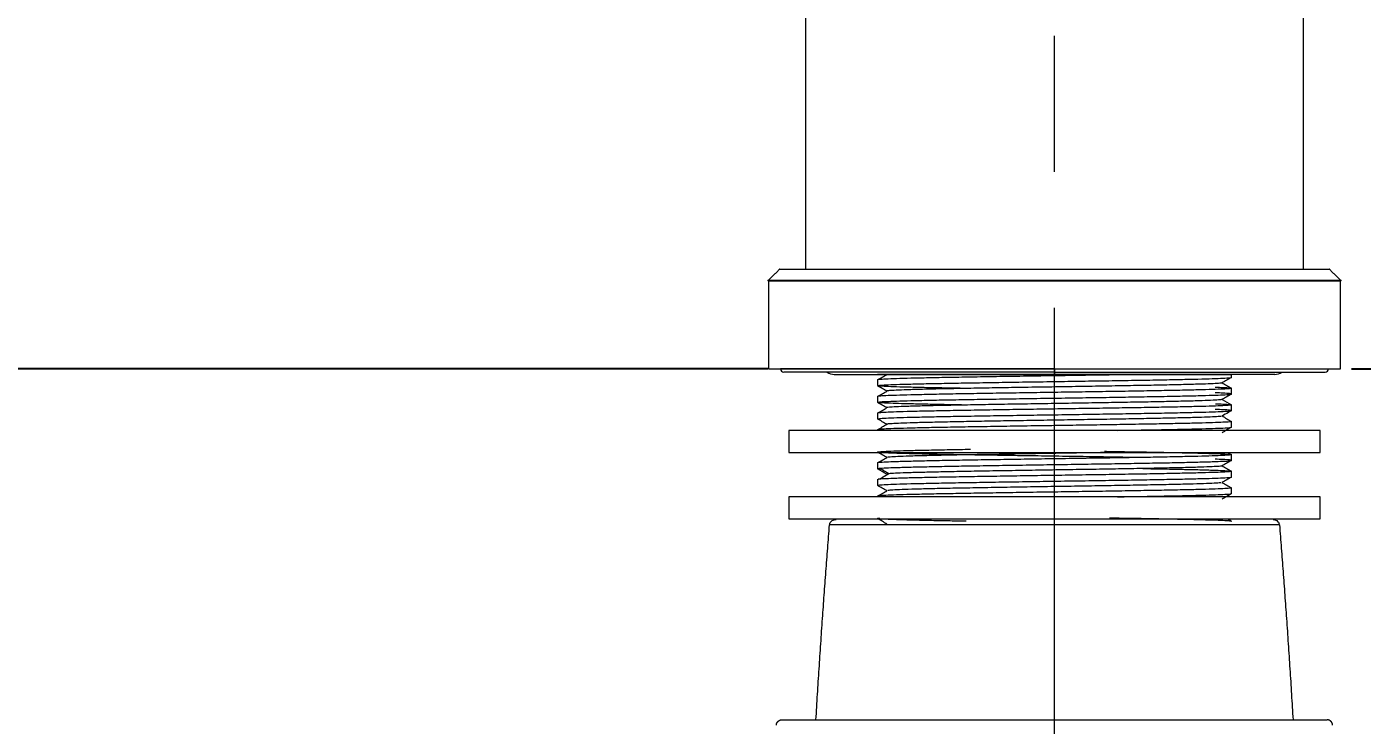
# Model space of a CAD drawing. Header units: inches. Extents: x 6245 to 6839, y 405 to 1245.
# Drawn here: x 6647.1 to 6767.8, y 612.6 to 675.7 of the extents above; entities that cross this region are included whole.
import ezdxf

# ---------------------------------------------------------------- set-up
doc = ezdxf.new("R2010")
doc.units = ezdxf.units.IN
doc.header["$LTSCALE"] = 4.84
doc.header["$MEASUREMENT"] = 0
doc.header["$PDMODE"] = 3
doc.header["$PDSIZE"] = 0.3125
doc.linetypes.add('CENTERX2', pattern=[20.32, 12.7, -2.54, 2.54, -2.54])
doc.layers.get('0').update_dxf_attribs({"linetype": 'CONTINUOUS', "lineweight": 13})
doc.layers.get('Defpoints').update_dxf_attribs({"color": 3, "linetype": 'CONTINUOUS'})
doc.layers.add('CENTER', color=1, linetype='CENTERX2', lineweight=15)
doc.layers.add('DIM', color=3, linetype='CONTINUOUS', lineweight=9)
doc.styles.get("Standard").update_dxf_attribs({"font": 'arial.ttf', "width": 0.8})
doc.dimstyles.get("Standard").update_dxf_attribs({"dimtxt": 7, "dimasz": 7, "dimexe": 0.125, "dimexo": 0.0625, "dimgap": 0.09, "dimtad": 0, "dimtih": 1, "dimtoh": 1, "dimdec": 1, "dimzin": 4, "dimdsep": 46, "dimtxsty": 'Standard', "dimcen": 0.09, "dimclrd": 3, "dimclre": 3, "dimclrt": 4, "dimadec": 0, "dimazin": 0, "dimtp": 0.01, "dimtm": 0.01, "dimtfac": 1, "dimtdec": 1, "dimtofl": 0, "dimtmove": 0, "dimatfit": 3, "dimfxl": 1, "dimtolj": 1, "dimtzin": 4, "dimarcsym": 0})
doc.dimstyles.new('사본(2) DIMSTYLE_1', dxfattribs={"dimtxt": 7, "dimasz": 7, "dimexe": 1, "dimexo": 1, "dimgap": 3, "dimtad": 1, "dimtih": 1, "dimtoh": 1, "dimdec": 1, "dimdsep": 46, "dimtxsty": 'Standard', "dimcen": 0, "dimclrd": 3, "dimclre": 3, "dimclrt": 4, "dimadec": 1, "dimazin": 0, "dimtp": 0.3, "dimtm": 0.3, "dimtfac": 1, "dimtdec": 1, "dimtofl": 0, "dimtmove": 0, "dimatfit": 3, "dimfxl": 1, "dimtolj": 1, "dimtzin": 0, "dimarcsym": 0})

# ---------------------------------------------------------------- blocks, each defined once
blk = doc.blocks.new('*D21')
at = {"layer": 'Defpoints', "color": 0, "transparency": 16777216}
for p in [(6518.55, 864.47), (6500.83, 644.77), (6714.09, 644.77)]:
    blk.add_point(p, dxfattribs=at)
at = {"layer": 'DIM', "color": 3, "lineweight": -2, "transparency": 16777216}
for p, q in [((6518.49, 864.47), (6500.71, 864.47)), ((6500.83, 857.47), (6500.83, 760.19)), ((6500.83, 651.77), (6500.83, 749.05)), ((6714.03, 644.77), (6500.71, 644.77))]:
    blk.add_line(p, q, dxfattribs=at)
at = {"layer": 'DIM', "color": 3, "transparency": 16777216}
for points in [[(6499.67, 857.47), (6502, 857.47), (6500.83, 864.47)], [(6499.67, 651.77), (6502, 651.77), (6500.83, 644.77)]]:
    blk.add_solid(points, dxfattribs=at)
at = {"layer": 'DIM', "color": 4, "transparency": 16777216, "insert": (6500.83, 754.62), "char_height": 7, "attachment_point": 5}
blk.add_mtext('\\A1;219.7', dxfattribs=at)
blk = doc.blocks.new('*D25')
at = {"color": 3, "lineweight": -2, "transparency": 16777216}
for p, q in [((6746.29, 794.24), (6792.57, 794.24)), ((6791.57, 787.24), (6791.57, 726.08)), ((6791.57, 651.77), (6791.57, 712.93)), ((6766.79, 644.77), (6792.57, 644.77))]:
    blk.add_line(p, q, dxfattribs=at)
at = {"color": 3, "transparency": 16777216}
for points in [[(6790.41, 787.24), (6792.74, 787.24), (6791.57, 794.24)], [(6790.41, 651.77), (6792.74, 651.77), (6791.57, 644.77)]]:
    blk.add_solid(points, dxfattribs=at)
at = {"layer": 'Defpoints', "color": 0, "transparency": 16777216}
for p in [(6745.29, 794.24), (6765.79, 644.77), (6791.57, 644.77)]:
    blk.add_point(p, dxfattribs=at)
at = {"color": 4, "transparency": 16777216, "insert": (6791.57, 719.51), "char_height": 7, "attachment_point": 5}
blk.add_mtext('\\A1;149.5', dxfattribs=at)

msp = doc.modelspace()

# ---------------------------------------------------------------- linework, layer by layer
for p, q in [((6714.092, 644.769), (6765.792, 644.769)), ((6724.802, 644.269), (6755.942, 644.269))]:
    msp.add_line(p, q)
at = {"extrusion": (-1, -2.22045e-16, 0)}
for p, q in [((6739.942, 644.769), (6715.192, 644.769)), ((6739.942, 644.469), (6715.492, 644.469)), ((6739.942, 644.769), (6739.942, 644.469)), ((6739.942, 644.769), (6764.692, 644.769)), ((6739.942, 644.469), (6764.392, 644.469)), ((6739.942, 644.469), (6739.942, 644.269)), ((6720.042, 644.269), (6739.942, 644.269)), ((6759.842, 644.269), (6739.942, 644.269))]:
    msp.add_line(p, q, dxfattribs=at)
for centre, radius, start, end in [((6715.492, 644.769), 0.3, 180, 270), ((6720.042, 645.369), 1.1, 234.90279, 270), ((6759.842, 645.369), 1.1, 270, 305.09721), ((6764.392, 644.769), 0.3, 270, 0)]:
    msp.add_arc(centre, radius, start, end)
for points, degree in [([(6717.442, 751.269), (6717.442, 702.519), (6717.442, 653.769)], 2), ([(6762.442, 653.769), (6762.442, 665.769), (6762.442, 677.769)], 2), ([(6714.092, 652.769), (6714.592, 653.269), (6715.092, 653.769)], 2), ([(6764.792, 653.769), (6765.292, 653.269), (6765.792, 652.769)], 2), ([(6714.092, 652.769), (6714.092, 648.769), (6714.092, 644.769)], 2), ([(6765.792, 644.769), (6765.792, 648.769), (6765.792, 652.769)], 2), ([(6723.942, 643.77), (6723.942, 643.513), (6723.941, 643.256)], 2), ([(6755.942, 644.269), (6739.942, 644.269), (6723.942, 644.269)], 2), ([(6723.947, 643.776), (6724.232, 643.94), (6724.517, 644.105), (6724.802, 644.269)], 3), ([(6724.801, 642.756), (6724.516, 642.921), (6724.232, 643.085), (6723.947, 643.25)], 3), ([(6755.936, 644), (6755.651, 643.835), (6755.366, 643.671), (6755.081, 643.506)], 3), ([(6755.081, 643.519), (6755.366, 643.355), (6755.651, 643.19), (6755.936, 643.025)], 3), ([(6755.941, 644.006), (6755.941, 644.137), (6755.942, 644.269)], 2), ([(6723.941, 642.27), (6723.942, 642.013), (6723.942, 641.756)], 2), ([(6723.947, 642.276), (6724.232, 642.44), (6724.516, 642.605), (6724.801, 642.769)], 3), ([(6755.936, 642.5), (6755.652, 642.335), (6755.367, 642.171), (6755.082, 642.006)], 3), ([(6755.1, 642.009), (6755.378, 641.848), (6755.657, 641.687), (6755.936, 641.526)], 3), ([(6755.942, 642.506), (6755.941, 642.763), (6755.941, 643.02)], 2), ([(6724.802, 641.256), (6724.517, 641.421), (6724.232, 641.585), (6723.947, 641.75)], 3), ([(6723.947, 640.776), (6724.232, 640.94), (6724.517, 641.105), (6724.802, 641.269)], 3), ([(6755.942, 641.006), (6755.942, 641.263), (6755.942, 641.52)], 2), ([(6723.942, 640.77), (6723.942, 640.513), (6723.942, 640.256)], 2), ([(6724.801, 639.756), (6724.516, 639.921), (6724.232, 640.085), (6723.947, 640.25)], 3), ([(6723.947, 639.276), (6724.232, 639.44), (6724.517, 639.605), (6724.802, 639.769)], 3), ([(6755.082, 640.519), (6755.367, 640.355), (6755.652, 640.19), (6755.936, 640.026)], 3), ([(6755.941, 639.506), (6755.942, 639.763), (6755.942, 640.02)], 2), ([(6715.942, 639.218), (6715.942, 638.218), (6715.942, 637.218)], 2), ([(6723.942, 639.27), (6723.942, 639.244), (6723.942, 639.218)], 2), ([(6755.936, 639.5), (6755.651, 639.335), (6755.366, 639.171), (6755.081, 639.006)], 3), ([(6755.941, 639.506), (6755.941, 639.508), (6755.94, 639.51), (6755.936, 639.512)], 3), ([(6763.942, 637.218), (6763.942, 638.218), (6763.942, 639.218)], 2), ([(6724.801, 636.757), (6724.516, 636.921), (6724.232, 637.086), (6723.947, 637.25)], 3), ([(6755.635, 637.2), (6755.735, 637.142), (6755.836, 637.084), (6755.936, 637.026)], 3), ([(6723.942, 636.27), (6723.942, 636.013), (6723.942, 635.756)], 2), ([(6723.947, 636.276), (6724.232, 636.44), (6724.517, 636.605), (6724.801, 636.769)], 3), ([(6755.058, 635.998), (6755.006, 635.985), (6754.769, 635.959), (6754.019, 635.92), (6752.905, 635.881), (6751.45, 635.843), (6749.699, 635.804), (6747.692, 635.766), (6745.48, 635.727), (6743.118, 635.688), (6740.669, 635.649), (6738.227, 635.611), (6735.806, 635.572), (6733.483, 635.533), (6731.338, 635.494), (6729.409, 635.455), (6727.79, 635.417), (6726.47, 635.378), (6725.501, 635.339), (6725.111, 635.313), (6724.982, 635.3)], 3), ([(6755.936, 636.5), (6755.651, 636.335), (6755.366, 636.171), (6755.081, 636.006)], 3), ([(6755.081, 636.019), (6755.366, 635.855), (6755.651, 635.69), (6755.936, 635.526)], 3), ([(6755.941, 636.506), (6755.942, 636.763), (6755.942, 637.02)], 2), ([(6723.942, 634.77), (6723.942, 634.513), (6723.942, 634.256)], 2), ([(6724.767, 635.276), (6724.494, 635.434), (6724.221, 635.592), (6723.947, 635.75)], 3), ([(6723.947, 634.775), (6724, 634.806), (6724.052, 634.836), (6724.104, 634.866)], 3), ([(6724.029, 635.781), (6724.058, 635.785), (6724.095, 635.789), (6724.139, 635.793)], 3), ([(6724.139, 634.807), (6724.095, 634.803), (6724.058, 634.799), (6724.029, 634.795)], 3), ([(6724.982, 635.3), (6724.56, 635.547), (6724.139, 635.793)], 2), ([(6755.941, 635.52), (6755.941, 635.507), (6755.812, 635.482), (6755.219, 635.444), (6754.245, 635.407), (6752.942, 635.37), (6751.324, 635.333), (6749.389, 635.295), (6747.214, 635.257), (6744.895, 635.219), (6742.464, 635.182), (6739.973, 635.145), (6737.451, 635.107), (6735.004, 635.07), (6732.673, 635.033), (6730.512, 634.995), (6728.584, 634.957), (6726.956, 634.92), (6725.634, 634.882), (6724.658, 634.844), (6724.269, 634.82), (6724.139, 634.807)], 3), ([(6724.982, 635.3), (6724.56, 635.054), (6724.139, 634.807)], 2), ([(6724.982, 635.3), (6724.88, 635.29), (6724.82, 635.28), (6724.802, 635.269)], 3), ([(6755.936, 635), (6755.651, 634.835), (6755.366, 634.671), (6755.082, 634.506)], 3), ([(6755.941, 635.006), (6755.941, 635.263), (6755.941, 635.52)], 2), ([(6724.801, 633.756), (6724.516, 633.921), (6724.232, 634.085), (6723.947, 634.25)], 3), ([(6723.947, 633.275), (6724.232, 633.44), (6724.516, 633.605), (6724.801, 633.769)], 3), ([(6724.82, 633.749), (6724.821, 633.749), (6724.822, 633.749), (6724.822, 633.749)], 3), ([(6754.998, 634.487), (6754.91, 634.474), (6754.601, 634.448), (6753.745, 634.409), (6752.525, 634.37), (6750.969, 634.332), (6749.142, 634.293), (6747.074, 634.254), (6744.792, 634.215), (6742.381, 634.176), (6739.911, 634.137), (6737.451, 634.099), (6735.05, 634.06), (6732.799, 634.021), (6730.715, 633.982), (6728.87, 633.943), (6727.325, 633.904), (6726.11, 633.865), (6725.273, 633.827), (6724.967, 633.801), (6724.881, 633.788)], 3), ([(6755.082, 634.519), (6755.366, 634.354), (6755.651, 634.19), (6755.936, 634.025)], 3), ([(6755.942, 633.506), (6755.942, 633.763), (6755.941, 634.02)], 2), ([(6715.942, 633.218), (6715.942, 632.218), (6715.942, 631.218)], 2), ([(6755.936, 633.5), (6755.652, 633.335), (6755.367, 633.171), (6755.082, 633.006)], 3), ([(6763.942, 631.218), (6763.942, 632.218), (6763.942, 633.218)], 2), ([(6724.801, 630.757), (6724.517, 630.921), (6724.232, 631.086), (6723.947, 631.25)], 3), ([(6755.604, 631.218), (6755.715, 631.154), (6755.825, 631.09), (6755.936, 631.026)], 3)]:
    msp.add_open_spline(points, degree=degree)
for points, weights, knots in [([(6715.092, 653.769), (6715.092, 653.769), (6739.942, 653.769), (6764.792, 653.769), (6764.792, 653.769)], [1, 0.707106781187, 1, 0.707106781187, 1], [0, 0, 0, 39.0342887, 39.0342887, 78.0685774, 78.0685774, 78.0685774]), ([(6763.942, 639.218), (6763.942, 639.218), (6739.942, 639.218), (6715.942, 639.218), (6715.942, 639.218)], [1, 0.707106781187, 1, 0.707106781187, 1], [-75.3982237, -75.3982237, -75.3982237, -37.6991118, -37.6991118, 0, 0, 0]), ([(6715.942, 637.218), (6715.942, 637.218), (6739.942, 637.218), (6763.942, 637.218), (6763.942, 637.218)], [1, 0.707106781187, 1, 0.707106781187, 1], [-75.3982237, -75.3982237, -75.3982237, -37.6991118, -37.6991118, 0, 0, 0]), ([(6763.942, 633.218), (6763.942, 633.218), (6739.942, 633.218), (6715.942, 633.218), (6715.942, 633.218)], [1, 0.707106781187, 1, 0.707106781187, 1], [-75.3982237, -75.3982237, -75.3982237, -37.6991118, -37.6991118, 0, 0, 0]), ([(6715.942, 631.218), (6715.942, 631.218), (6739.942, 631.218), (6763.942, 631.218), (6763.942, 631.218)], [1, 0.707106781187, 1, 0.707106781187, 1], [-75.3982237, -75.3982237, -75.3982237, -37.6991118, -37.6991118, 0, 0, 0]), ([(6760.267, 630.671), (6754.419, 630.671), (6739.942, 630.671), (6725.465, 630.671), (6719.616, 630.671)], [1, 0.837843470874, 1, 0.837843470874, 1], [0, 0, 0, 25.6615506, 25.6615506, 51.3231012, 51.3231012, 51.3231012]), ([(6714.812, 612.578), (6714.814, 612.783), (6714.959, 612.928), (6715.106, 613.075), (6715.314, 613.075)], [0.995895694351, 0.853553390593, 0.853553390593, 0.853553390593, 1], [0.00587484, 0.00587484, 0.00587484, 0.41628463, 0.41628463, 0.83256926, 0.83256926, 0.83256926]), ([(6715.314, 613.075), (6715.314, 613.075), (6739.942, 613.075), (6764.569, 613.075), (6764.569, 613.075)], [1, 0.707106781187, 1, 0.707106781187, 1], [-116.054359, -116.054359, -116.054359, -77.3695727, -77.3695727, -38.6847863, -38.6847863, -38.6847863]), ([(6765.072, 612.578), (6765.069, 612.783), (6764.924, 612.928), (6764.777, 613.075), (6764.569, 613.075)], [0.995895694351, 0.853553390593, 0.853553390593, 0.853553390593, 1], [0.00587484, 0.00587484, 0.00587484, 0.41628463, 0.41628463, 0.83256926, 0.83256926, 0.83256926])]:
    msp.add_rational_spline(points, weights, degree=2, knots=knots)
at = {"lineweight": -3}
msp.add_rational_spline([(6714.092, 652.769), (6714.092, 652.769), (6739.942, 652.769), (6765.792, 652.769), (6765.792, 652.769)], [1, 0.707106781187, 1, 0.707106781187, 1], degree=2, knots=[-81.2101701, -81.2101701, -81.2101701, -40.605085, -40.605085, 0, 0, 0], dxfattribs=at)
for points, knots in [([(6723.941, 643.256), (6723.941, 643.269), (6724.073, 643.293), (6724.655, 643.33), (6725.616, 643.368), (6726.901, 643.405), (6728.526, 643.442), (6730.448, 643.48), (6732.579, 643.517), (6734.894, 643.554), (6737.33, 643.592), (6739.878, 643.63), (6742.425, 643.668), (6744.864, 643.705), (6747.193, 643.743), (6749.382, 643.781), (6751.327, 643.819), (6752.958, 643.856), (6754.253, 643.893), (6755.221, 643.931), (6755.779, 643.966), (6755.918, 643.989), (6755.936, 644)], [-50.4212462, -50.4212462, -50.4212462, -50.4212462, -47.9001839, -45.3791216, -42.8580593, -40.336997, -37.8159347, -35.2948724, -32.7738101, -30.2527477, -27.7316854, -25.2106231, -22.6895608, -20.1684985, -17.6474362, -15.1263739, -12.6053116, -10.0842492, -7.5631869, -5.0421246, -2.5210623, -0.4231011, -0.4231011, -0.4231011, -0.4231011]), ([(6747.91, 644.269), (6747.672, 644.265), (6746.688, 644.248), (6744.89, 644.219), (6742.455, 644.182), (6739.956, 644.145), (6737.427, 644.107), (6734.982, 644.07), (6732.643, 644.032), (6730.482, 643.994), (6728.556, 643.957), (6726.912, 643.919), (6725.621, 643.882), (6724.651, 643.844), (6724.104, 643.809), (6723.965, 643.786), (6723.947, 643.776)], [16.8271292, 16.8271292, 16.8271292, 16.8271292, 17.6474526, 20.1685173, 22.6895819, 25.2106466, 27.7317112, 30.2527759, 32.7738405, 35.2949052, 37.8159699, 40.3370345, 42.8580992, 45.3791638, 47.9002285, 49.9954919, 49.9954919, 49.9954919, 49.9954919]), ([(6731.992, 643.005), (6731.486, 643.014), (6730.281, 643.035), (6728.546, 643.069), (6726.921, 643.106), (6725.625, 643.143), (6724.662, 643.181), (6724.104, 643.216), (6723.965, 643.239), (6723.947, 643.25)], [-16.865007, -16.865007, -16.865007, -16.865007, -15.1263827, -12.6053189, -10.0842551, -7.5631913, -5.0421276, -2.5210638, -0.4205179, -0.4205179, -0.4205179, -0.4205179]), ([(6755.081, 643.506), (6755.062, 643.495), (6754.916, 643.471), (6754.333, 643.434), (6753.358, 643.396), (6752.028, 643.357), (6750.374, 643.318), (6748.446, 643.28), (6746.291, 643.241), (6743.972, 643.202), (6741.542, 643.163), (6739.104, 643.125), (6736.654, 643.086), (6734.295, 643.047), (6732.082, 643.008), (6730.077, 642.969), (6728.346, 642.931), (6726.904, 642.892), (6725.801, 642.853), (6725.08, 642.814), (6724.86, 642.788), (6724.816, 642.775)], [202.5465501, 202.5465501, 202.5465501, 202.5465501, 204.6526521, 207.1183467, 209.5840413, 212.0497359, 214.5154305, 216.9811251, 219.4468197, 221.9125143, 224.3782089, 226.8439035, 229.3095981, 231.7752927, 234.2409874, 236.706682, 239.1723766, 241.6380712, 244.1037658, 246.5694604, 249.035155, 249.035155, 249.035155, 249.035155]), ([(6723.942, 641.756), (6723.942, 641.768), (6724.072, 641.793), (6724.663, 641.831), (6725.62, 641.868), (6726.914, 641.905), (6728.544, 641.943), (6730.479, 641.98), (6732.647, 642.018), (6734.954, 642.055), (6737.392, 642.093), (6739.939, 642.131), (6742.485, 642.169), (6744.923, 642.206), (6747.229, 642.243), (6749.399, 642.281), (6751.335, 642.319), (6752.966, 642.356), (6754.263, 642.394), (6755.222, 642.431), (6755.78, 642.466), (6755.919, 642.49), (6755.936, 642.5)], [-50.4213037, -50.4213037, -50.4213037, -50.4213037, -47.9002385, -45.3791733, -42.8581082, -40.337043, -37.8159778, -35.2949126, -32.7738474, -30.2527822, -27.731717, -25.2106519, -22.6895867, -20.1685215, -17.6474563, -15.1263911, -12.6053259, -10.0842607, -7.5631956, -5.0421304, -2.5210652, -0.4098899, -0.4098899, -0.4098899, -0.4098899]), ([(6755.941, 643.02), (6755.941, 643.007), (6755.811, 642.982), (6755.222, 642.945), (6754.255, 642.907), (6752.963, 642.87), (6751.334, 642.833), (6749.391, 642.795), (6747.204, 642.757), (6744.882, 642.719), (6742.454, 642.682), (6739.921, 642.644), (6737.383, 642.606), (6734.948, 642.569), (6732.624, 642.532), (6730.477, 642.494), (6728.54, 642.456), (6726.902, 642.419), (6725.611, 642.382), (6724.65, 642.344), (6724.103, 642.309), (6723.964, 642.286), (6723.947, 642.276)], [-50.4213008, -50.4213008, -50.4213008, -50.4213008, -47.9002357, -45.3791707, -42.8581056, -40.3370406, -37.8159756, -35.2949105, -32.7738455, -30.2527805, -27.7317154, -25.2106504, -22.6895853, -20.1685203, -17.6474553, -15.1263902, -12.6053252, -10.0842602, -7.5631951, -5.0421301, -2.521065, -0.4113424, -0.4113424, -0.4113424, -0.4113424]), ([(6754.448, 643.124), (6754.726, 643.114), (6755.276, 643.091), (6755.78, 643.059), (6755.918, 643.036), (6755.936, 643.026)], [43.3913277, 43.3913277, 43.3913277, 43.3913277, 45.3791503, 47.9002142, 50.0040661, 50.0040661, 50.0040661, 50.0040661]), ([(6755.942, 642.506), (6755.942, 642.518), (6755.81, 642.543), (6755.268, 642.578), (6754.731, 642.6), (6754.466, 642.609)], [-50.4212756, -50.4212756, -50.4212756, -50.4212756, -47.9002118, -45.379148, -43.4534384, -43.4534384, -43.4534384, -43.4534384]), ([(6723.942, 640.256), (6723.942, 640.268), (6724.072, 640.293), (6724.662, 640.331), (6725.628, 640.368), (6726.921, 640.405), (6728.549, 640.443), (6730.493, 640.481), (6732.679, 640.519), (6735.002, 640.556), (6737.429, 640.593), (6739.961, 640.631), (6742.5, 640.669), (6744.935, 640.706), (6747.26, 640.744), (6749.406, 640.781), (6751.343, 640.819), (6752.981, 640.857), (6754.273, 640.894), (6755.233, 640.931), (6755.78, 640.967), (6755.918, 640.989), (6755.936, 641)], [-50.4213028, -50.4213028, -50.4213028, -50.4213028, -47.9002377, -45.3791725, -42.8581074, -40.3370423, -37.8159771, -35.294912, -32.7738468, -30.2527817, -27.7317166, -25.2106514, -22.6895863, -20.1685211, -17.647456, -15.1263908, -12.6053257, -10.0842606, -7.5631954, -5.0421303, -2.5210651, -0.4188057, -0.4188057, -0.4188057, -0.4188057]), ([(6731.977, 641.505), (6731.68, 641.51), (6730.75, 641.527), (6729.278, 641.554), (6727.698, 641.588), (6726.37, 641.621), (6725.303, 641.655), (6724.527, 641.688), (6724.077, 641.72), (6723.963, 641.741), (6723.947, 641.75)], [-16.8311191, -16.8311191, -16.8311191, -16.8311191, -15.7978888, -13.5410476, -11.2842063, -9.0273651, -6.7705238, -4.5136825, -2.2568413, -0.411336, -0.411336, -0.411336, -0.411336]), ([(6755.942, 641.52), (6755.942, 641.507), (6755.811, 641.482), (6755.22, 641.445), (6754.263, 641.407), (6752.968, 641.37), (6751.339, 641.333), (6749.402, 641.295), (6747.23, 641.257), (6744.922, 641.22), (6742.484, 641.183), (6739.939, 641.145), (6737.394, 641.107), (6734.958, 641.069), (6732.652, 641.032), (6730.485, 640.994), (6728.548, 640.956), (6726.916, 640.919), (6725.619, 640.882), (6724.661, 640.845), (6724.104, 640.809), (6723.965, 640.786), (6723.947, 640.776)], [-50.4213073, -50.4213073, -50.4213073, -50.4213073, -47.9002419, -45.3791765, -42.8581112, -40.3370458, -37.8159805, -35.2949151, -32.7738497, -30.2527844, -27.731719, -25.2106536, -22.6895883, -20.1685229, -17.6474575, -15.1263922, -12.6053268, -10.0842615, -7.5631961, -5.0421307, -2.5210654, -0.4227442, -0.4227442, -0.4227442, -0.4227442]), ([(6755.071, 642.002), (6755.032, 641.989), (6754.824, 641.963), (6754.113, 641.924), (6753.029, 641.885), (6751.599, 641.846), (6749.885, 641.808), (6747.923, 641.77), (6745.708, 641.731), (6743.343, 641.692), (6740.887, 641.653), (6738.414, 641.614), (6735.989, 641.575), (6733.674, 641.537), (6731.523, 641.498), (6729.592, 641.459), (6727.93, 641.421), (6726.578, 641.382), (6725.581, 641.343), (6724.98, 641.306), (6724.822, 641.281), (6724.802, 641.269)], [298.349047, 298.349047, 298.349047, 298.349047, 300.8147417, 303.2804363, 305.7461309, 308.2118255, 310.6775201, 313.1432147, 315.6089093, 318.0746039, 320.5402985, 323.0059931, 325.4716877, 327.9373823, 330.4030769, 332.8687715, 335.3344661, 337.8001607, 340.2658553, 342.7315499, 344.9686695, 344.9686695, 344.9686695, 344.9686695]), ([(6755.942, 641.006), (6755.942, 641.018), (6755.816, 641.042), (6755.28, 641.077), (6754.731, 641.1), (6754.45, 641.11)], [-32.3496055, -32.3496055, -32.3496055, -32.3496055, -29.8611743, -27.3727431, -25.3744726, -25.3744726, -25.3744726, -25.3744726]), ([(6754.491, 641.622), (6754.748, 641.613), (6755.276, 641.591), (6755.779, 641.559), (6755.918, 641.536), (6755.936, 641.526)], [-6.9141231, -6.9141231, -6.9141231, -6.9141231, -5.0421325, -2.5210662, -0.4223327, -0.4223327, -0.4223327, -0.4223327]), ([(6755.936, 641), (6755.843, 640.946), (6755.751, 640.892), (6755.66, 640.84), (6755.465, 640.728), (6755.273, 640.616), (6755.082, 640.506)], [0.10007975, 0.10007975, 0.10007975, 0.10007975, 0.4207892, 0.4207892, 0.4207892, 1.08720143, 1.08720143, 1.08720143, 1.08720143]), ([(6755.942, 640.02), (6755.942, 640.007), (6755.81, 639.982), (6755.228, 639.945), (6754.268, 639.908), (6752.983, 639.871), (6751.357, 639.833), (6749.436, 639.796), (6747.305, 639.758), (6744.99, 639.721), (6742.554, 639.684), (6740.007, 639.646), (6737.46, 639.608), (6735.02, 639.57), (6732.692, 639.533), (6730.502, 639.495), (6728.556, 639.457), (6726.925, 639.419), (6725.63, 639.382), (6724.662, 639.345), (6724.105, 639.309), (6723.965, 639.286), (6723.947, 639.276)], [-50.4212502, -50.4212502, -50.4212502, -50.4212502, -47.9001877, -45.3791252, -42.8580627, -40.3370002, -37.8159377, -35.2948752, -32.7738126, -30.2527501, -27.7316876, -25.2106251, -22.6895626, -20.1685001, -17.6474376, -15.1263751, -12.6053126, -10.08425, -7.5631875, -5.042125, -2.5210625, -0.423333, -0.423333, -0.423333, -0.423333]), ([(6755.016, 640.49), (6754.936, 640.477), (6754.644, 640.451), (6753.824, 640.412), (6752.637, 640.374), (6751.121, 640.335), (6749.306, 640.296), (6747.248, 640.258), (6744.987, 640.219), (6742.634, 640.18), (6740.206, 640.142), (6737.733, 640.103), (6735.326, 640.064), (6733.032, 640.025), (6730.945, 639.987), (6729.097, 639.948), (6727.519, 639.91), (6726.265, 639.871), (6725.372, 639.832), (6724.92, 639.799), (6724.816, 639.778), (6724.802, 639.77)], [32.0540301, 32.0540301, 32.0540301, 32.0540301, 34.5197247, 36.9854193, 39.4511139, 41.9168085, 44.3825031, 46.8481978, 49.3138924, 51.779587, 54.2452816, 56.7109762, 59.1766709, 61.6423655, 64.1080601, 66.5737547, 69.0394493, 71.505144, 73.9708386, 76.4365332, 77.9790217, 77.9790217, 77.9790217, 77.9790217]), ([(6745.651, 639.218), (6746.182, 639.226), (6747.472, 639.247), (6749.401, 639.281), (6751.326, 639.319), (6752.971, 639.357), (6754.261, 639.393), (6755.232, 639.431), (6755.776, 639.466), (6755.915, 639.489), (6755.935, 639.499)], [31.0695913, 31.0695913, 31.0695913, 31.0695913, 32.7738389, 35.2949034, 37.8159679, 40.3370324, 42.858097, 45.3791615, 47.900226, 49.9474232, 49.9474232, 49.9474232, 49.9474232]), ([(6723.942, 637.256), (6723.942, 637.268), (6724.072, 637.293), (6724.665, 637.331), (6725.639, 637.369), (6726.93, 637.405), (6728.551, 637.443), (6730.372, 637.478), (6731.707, 637.502), (6732.347, 637.513)], [-50.4213234, -50.4213234, -50.4213234, -50.4213234, -47.9002572, -45.3791911, -42.8581249, -40.3370587, -37.8159926, -35.2949264, -33.111654, -33.111654, -33.111654, -33.111654]), ([(6747.536, 636.763), (6747.446, 636.764), (6746.614, 636.778), (6744.975, 636.805), (6742.541, 636.842), (6740.025, 636.88), (6737.525, 636.917), (6735.067, 636.954), (6732.727, 636.992), (6730.527, 637.03), (6728.58, 637.068), (6726.945, 637.106), (6725.637, 637.143), (6724.66, 637.181), (6724.102, 637.216), (6723.964, 637.24), (6723.947, 637.25)], [-33.0846813, -33.0846813, -33.0846813, -33.0846813, -32.7738529, -30.2527873, -27.7317217, -25.2106561, -22.6895905, -20.1685249, -17.6474592, -15.1263936, -12.605328, -10.0842624, -7.5631968, -5.0421312, -2.5210656, -0.413243, -0.413243, -0.413243, -0.413243]), ([(6744.429, 637.21), (6744.2, 637.206), (6743.177, 637.189), (6741.308, 637.159), (6738.833, 637.12), (6736.389, 637.082), (6734.042, 637.043), (6731.853, 637.004), (6729.878, 636.965), (6728.172, 636.927), (6726.772, 636.888), (6725.718, 636.849), (6725.032, 636.811), (6724.838, 636.785), (6724.807, 636.772)], [240.9176021, 240.9176021, 240.9176021, 240.9176021, 241.6380727, 244.1037673, 246.5694619, 249.0351565, 251.5008512, 253.9665458, 256.4322404, 258.897935, 261.3636296, 263.8293243, 266.2950189, 268.7607135, 268.7607135, 268.7607135, 268.7607135]), ([(6744.454, 637.326), (6744.568, 637.325), (6745.485, 637.31), (6747.155, 637.283), (6749.355, 637.245), (6751.304, 637.207), (6752.938, 637.17), (6754.247, 637.132), (6755.223, 637.095), (6755.781, 637.059), (6755.919, 637.036), (6755.936, 637.026)], [29.8948487, 29.8948487, 29.8948487, 29.8948487, 30.2527893, 32.7738551, 35.2949208, 37.8159866, 40.3370524, 42.8581181, 45.3791839, 47.9002497, 50.0066114, 50.0066114, 50.0066114, 50.0066114]), ([(6755.942, 637.02), (6755.942, 637.007), (6755.811, 636.982), (6755.218, 636.944), (6754.244, 636.907), (6752.953, 636.87), (6751.332, 636.833), (6749.428, 636.795), (6747.266, 636.758), (6744.951, 636.72), (6742.513, 636.683), (6740.012, 636.646), (6737.507, 636.608), (6735.051, 636.571), (6732.711, 636.533), (6730.518, 636.495), (6728.584, 636.457), (6726.942, 636.42), (6725.638, 636.382), (6724.66, 636.345), (6724.103, 636.309), (6723.965, 636.286), (6723.947, 636.276)], [-50.4213212, -50.4213212, -50.4213212, -50.4213212, -47.9002551, -45.3791891, -42.858123, -40.3370569, -37.8159909, -35.2949248, -32.7738588, -30.2527927, -27.7317267, -25.2106606, -22.6895945, -20.1685285, -17.6474624, -15.1263964, -12.6053303, -10.0842642, -7.5631982, -5.0421321, -2.5210661, -0.4263026, -0.4263026, -0.4263026, -0.4263026]), ([(6724.139, 635.793), (6724.269, 635.806), (6724.66, 635.831), (6725.634, 635.869), (6726.948, 635.906), (6728.561, 635.943), (6730.47, 635.98), (6732.609, 636.018), (6734.923, 636.055), (6737.358, 636.092), (6739.88, 636.13), (6742.38, 636.167), (6744.827, 636.205), (6747.164, 636.242), (6749.358, 636.28), (6751.309, 636.318), (6752.938, 636.356), (6754.247, 636.393), (6755.222, 636.431), (6755.78, 636.466), (6755.918, 636.489), (6755.936, 636.5)], [-47.8999973, -47.8999973, -47.8999973, -47.8999973, -45.3789448, -42.8578923, -40.3368399, -37.8157874, -35.2947349, -32.7736824, -30.2526299, -27.7315774, -25.2105249, -22.6894724, -20.1684199, -17.6473674, -15.1263149, -12.6052625, -10.08421, -7.5631575, -5.042105, -2.5210525, -0.4216916, -0.4216916, -0.4216916, -0.4216916]), ([(6755.941, 636.506), (6755.941, 636.518), (6755.81, 636.543), (6755.268, 636.578), (6754.726, 636.6), (6754.462, 636.609)], [-50.4213121, -50.4213121, -50.4213121, -50.4213121, -47.9002465, -45.3791809, -43.4779184, -43.4779184, -43.4779184, -43.4779184]), ([(6723.942, 634.256), (6723.942, 634.269), (6724.073, 634.293), (6724.656, 634.331), (6725.616, 634.368), (6726.902, 634.405), (6728.528, 634.442), (6730.451, 634.48), (6732.585, 634.517), (6734.899, 634.555), (6737.335, 634.592), (6739.883, 634.63), (6742.431, 634.668), (6744.87, 634.705), (6747.197, 634.743), (6749.385, 634.781), (6751.329, 634.819), (6752.959, 634.856), (6754.254, 634.893), (6755.221, 634.931), (6755.779, 634.966), (6755.918, 634.989), (6755.936, 634.999)], [-50.4212503, -50.4212503, -50.4212503, -50.4212503, -47.9001878, -45.3791253, -42.8580627, -40.3370002, -37.8159377, -35.2948752, -32.7738127, -30.2527502, -27.7316877, -25.2106251, -22.6895626, -20.1685001, -17.6474376, -15.1263751, -12.6053126, -10.0842501, -7.5631875, -5.042125, -2.5210625, -0.4247486, -0.4247486, -0.4247486, -0.4247486]), ([(6724.34, 635.702), (6724.261, 635.708), (6724.061, 635.724), (6723.965, 635.739), (6723.947, 635.75)], [46.8252629, 46.8252629, 46.8252629, 46.8252629, 47.9001852, 49.9968529, 49.9968529, 49.9968529, 49.9968529]), ([(6747.91, 635.77), (6748.402, 635.762), (6749.593, 635.741), (6751.305, 635.707), (6752.952, 635.669), (6754.249, 635.632), (6755.225, 635.594), (6755.78, 635.559), (6755.918, 635.536), (6755.936, 635.526)], [-16.8160056, -16.8160056, -16.8160056, -16.8160056, -15.1263936, -12.605328, -10.0842624, -7.5631968, -5.0421312, -2.5210656, -0.4205121, -0.4205121, -0.4205121, -0.4205121]), ([(6755.941, 634.02), (6755.941, 634.007), (6755.811, 633.982), (6755.222, 633.945), (6754.256, 633.907), (6752.963, 633.87), (6751.335, 633.833), (6749.392, 633.795), (6747.206, 633.757), (6744.883, 633.719), (6742.455, 633.682), (6739.921, 633.644), (6737.382, 633.606), (6734.948, 633.569), (6732.626, 633.532), (6730.479, 633.494), (6728.541, 633.456), (6726.903, 633.419), (6725.611, 633.382), (6724.651, 633.344), (6724.103, 633.309), (6723.964, 633.286), (6723.947, 633.276)], [-50.4213045, -50.4213045, -50.4213045, -50.4213045, -47.9002393, -45.3791741, -42.8581089, -40.3370436, -37.8159784, -35.2949132, -32.773848, -30.2527827, -27.7317175, -25.2106523, -22.689587, -20.1685218, -17.6474566, -15.1263914, -12.6053261, -10.0842609, -7.5631957, -5.0421305, -2.5210652, -0.4106617, -0.4106617, -0.4106617, -0.4106617]), ([(6745.648, 633.218), (6746.178, 633.226), (6747.459, 633.247), (6749.398, 633.281), (6751.335, 633.319), (6752.966, 633.356), (6754.264, 633.394), (6755.222, 633.431), (6755.78, 633.466), (6755.918, 633.489), (6755.936, 633.5)], [31.0528322, 31.0528322, 31.0528322, 31.0528322, 32.7738534, 35.2949191, 37.8159847, 40.3370504, 42.858116, 45.3791817, 47.9002473, 50.0055319, 50.0055319, 50.0055319, 50.0055319]), ([(6719.616, 630.671), (6719.62, 630.718), (6719.631, 630.765), (6719.648, 630.808), (6719.669, 630.86), (6719.698, 630.908), (6719.733, 630.951), (6719.77, 630.996), (6719.816, 631.036), (6719.866, 631.068), (6719.92, 631.103), (6719.981, 631.129), (6720.043, 631.145), (6720.094, 631.158), (6720.146, 631.165), (6720.199, 631.165)], [0, 0, 0, 0, 0.14321718, 0.14321718, 0.14321718, 0.31123699, 0.31123699, 0.31123699, 0.49044669, 0.49044669, 0.49044669, 0.68609497, 0.68609497, 0.68609497, 0.8436884, 0.8436884, 0.8436884, 0.8436884]), ([(6731.962, 631.005), (6731.462, 631.014), (6730.273, 631.035), (6728.541, 631.069), (6726.901, 631.107), (6725.612, 631.144), (6724.647, 631.182), (6724.103, 631.216), (6723.965, 631.24), (6723.947, 631.25)], [33.5616398, 33.5616398, 33.5616398, 33.5616398, 35.294897, 37.815961, 40.3370251, 42.8580892, 45.3791532, 47.9002173, 50.0081647, 50.0081647, 50.0081647, 50.0081647]), ([(6723.948, 631.263), (6723.968, 631.273), (6724.033, 631.283), (6724.145, 631.294), (6724.148, 631.294)], [0.4686525, 0.4686525, 0.4686525, 0.4686525, 2.5210652, 2.5892797, 2.5892797, 2.5892797, 2.5892797]), ([(6744.909, 631.319), (6745.695, 631.307), (6747.231, 631.282), (6749.402, 631.244), (6751.337, 631.206), (6752.963, 631.169), (6754.259, 631.132), (6755.221, 631.095), (6755.779, 631.059), (6755.918, 631.036), (6755.936, 631.026)], [30.2723496, 30.2723496, 30.2723496, 30.2723496, 32.7738319, 35.2948959, 37.8159599, 40.3370239, 42.8580879, 45.3791519, 47.9002159, 49.9982813, 49.9982813, 49.9982813, 49.9982813]), ([(6759.685, 631.165), (6759.736, 631.165), (6759.788, 631.159), (6759.838, 631.146), (6759.904, 631.129), (6759.968, 631.101), (6760.025, 631.063), (6760.082, 631.025), (6760.133, 630.977), (6760.172, 630.922), (6760.21, 630.87), (6760.238, 630.81), (6760.254, 630.749)], [0, 0, 0, 0, 0.15557895, 0.15557895, 0.15557895, 0.36190607, 0.36190607, 0.36190607, 0.56956428, 0.56956428, 0.56956428, 0.76480524, 0.76480524, 0.76480524, 0.76480524])]:
    msp.add_open_spline(points, degree=3, knots=knots)
for points, weights in [([(6718.389, 613.075), (6718.931, 622.131), (6719.616, 630.671)], [0.885204992467, 0.875321584899, 0.868524332197]), ([(6760.267, 630.671), (6760.952, 622.131), (6761.494, 613.075)], [0.868524332197, 0.875321584899, 0.885204992467])]:
    msp.add_rational_spline(points, weights, degree=2)
at = {"layer": 'CENTER'}
msp.add_line((6739.942, 490.457), (6739.942, 941.151), dxfattribs=at)

# ---------------------------------------------------------------- dimensions: what is measured, and where the dimension line sits
at = {"color": 6}
dim = msp.add_linear_dim(base=(6791.573, 644.769), p1=(6745.292, 794.241), p2=(6765.792, 644.769), angle=90, dimstyle='사본(2) DIMSTYLE_1', dxfattribs=at)
dim.commit()
dim.dimension.update_dxf_attribs({"geometry": '*D25', "text_midpoint": (6791.573, 719.505)})
at = {"layer": 'DIM'}
dim = msp.add_linear_dim(base=(6500.832, 644.769), p1=(6518.55, 864.473), p2=(6714.092, 644.769), angle=90, dimstyle='Standard', override={"dimgap": 2}, dxfattribs=at)
dim.commit()
dim.dimension.update_dxf_attribs({"geometry": '*D21', "text_midpoint": (6500.832, 754.621)})

doc.saveas('drawing.dxf')
